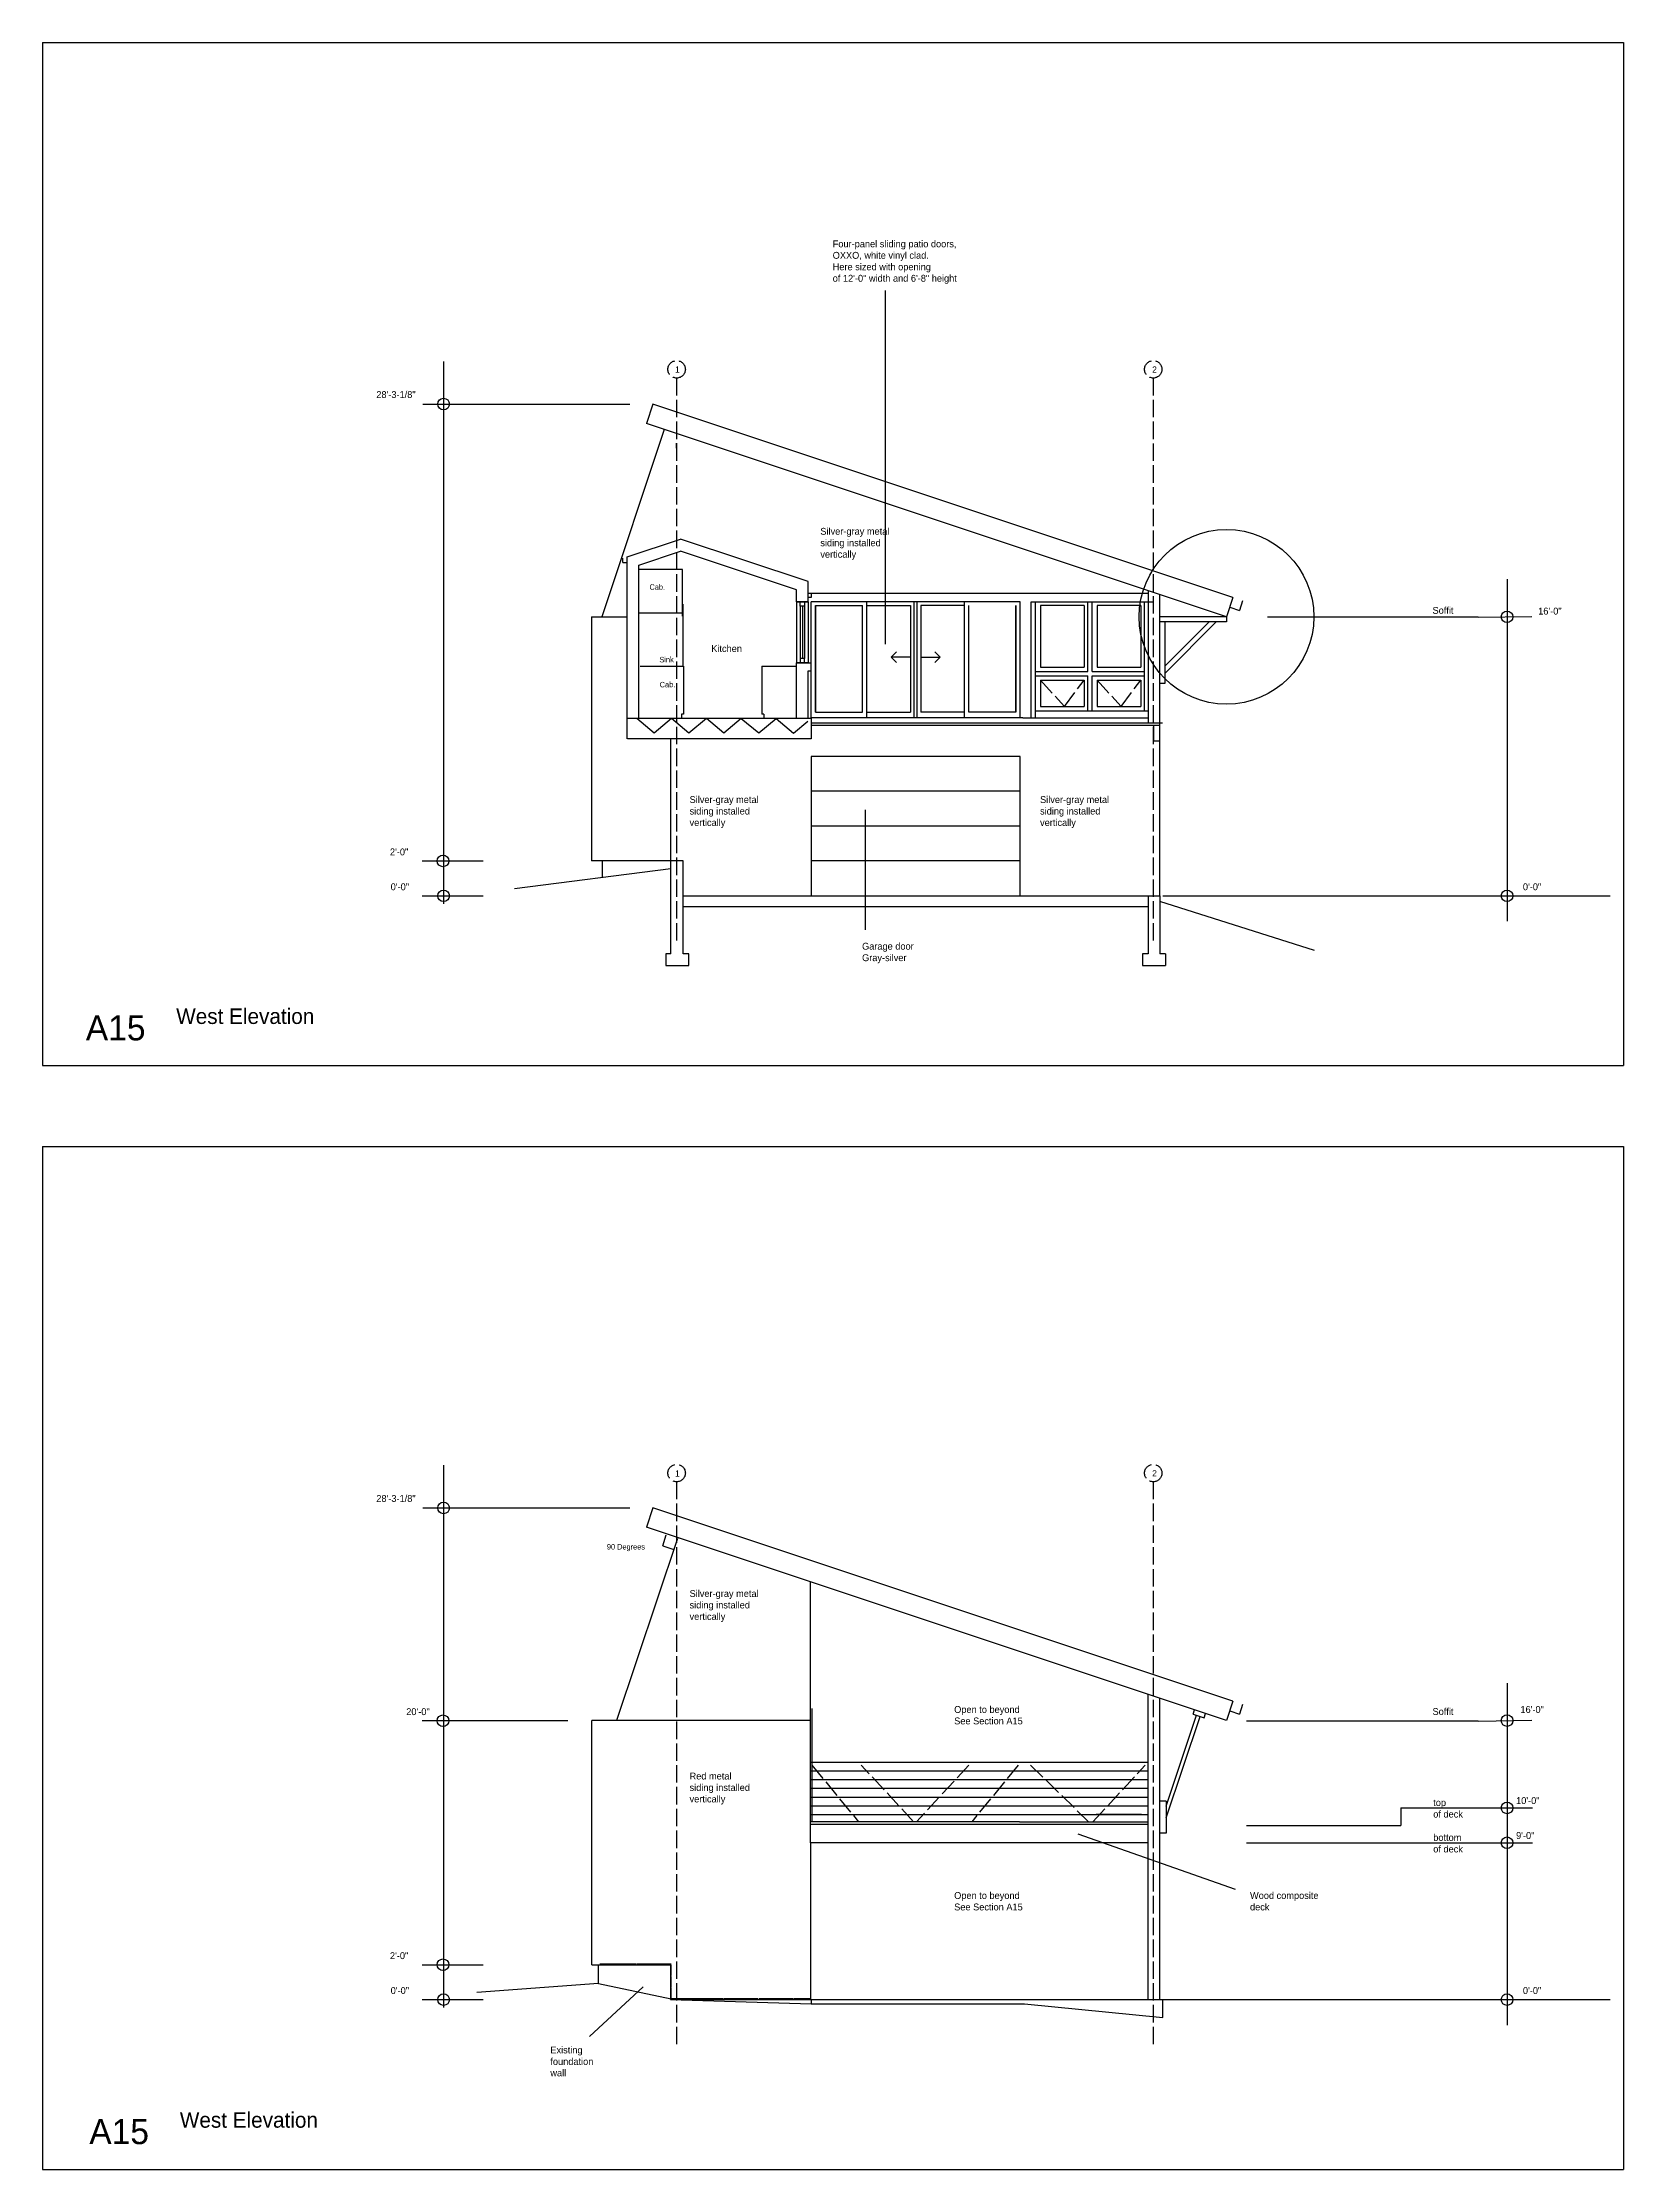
# Model space of a CAD drawing. Header units: inches. Extents: x -173 to 7884, y -3191 to 6135.
# Drawn here: x 4564 to 5652, y -1067 to 396 of the extents above; entities that cross this region are included whole.
import ezdxf

# ---------------------------------------------------------------- set-up
doc = ezdxf.new("R2010")
doc.units = ezdxf.units.IN
doc.header["$MEASUREMENT"] = 0
doc.linetypes.add('ACAD_ISO02W100', pattern=[15, 12, -3])
for name, color, linetype in [('blocks', 251, 'Continuous'), ('const', 7, 'Continuous'), ('e1', 7, 'Continuous'), ('e2', 251, 'Continuous'), ('glassSwing', 172, 'ACAD_ISO02W100'), ('grid', 252, 'ACAD_ISO02W100'), ('millwork', 253, 'Continuous'), ('soffit', 253, 'ACAD_ISO02W100'), ('walls', 7, 'Continuous')]:
    doc.layers.add(name, color=color, linetype=linetype)

msp = doc.modelspace()

# ---------------------------------------------------------------- linework, layer by layer
for p, q in [((4564.2, 396.2), (4564.2, -307.8)), ((4564.2, 396.2), (5652.2, 396.2)), ((5652.2, 396.2), (5652.2, -307.8)), ((5005.1, -167), (4996.6, -167)), ((4564.2, -307.8), (5652.2, -307.8)), ((4564.2, -363.4), (4564.2, -1067.4)), ((4564.2, -363.4), (5652.2, -363.4)), ((5652.2, -363.4), (5652.2, -1067.4)), ((4564.2, -1067.4), (5652.2, -1067.4))]:
    msp.add_line(p, q)
at = {"layer": 'blocks'}
for p, q in [((4972.8, -926), (4947.8, -926)), ((4996.8, -926), (4973.3, -926)), ((4996.8, -934), (4996.8, -926.5)), ((4996.8, -942), (4996.8, -934.5)), ((4996.8, -950), (4996.8, -942.5)), ((5032.8, -950), (4996.8, -950)), ((5056.8, -950), (5033.3, -950)), ((5080.8, -950), (5057.3, -950)), ((5092.8, -950), (5081.3, -950))]:
    msp.add_line(p, q, dxfattribs=at)
at = {"layer": 'e1'}
for p, q in [((4984.2, 147.4), (4979.8, 134.1)), ((4963.6, 38.3), (4963.6, 41.3)), ((4963.6, 38.3), (4966.6, 38.3)), ((5004.6, 33.5), (4974.6, 33.5)), ((5004.6, 3.5), (5004.6, 33.5)), ((5091.2, 17), (5091.2, 25.2)), ((5093.1, 17), (5093.1, 14.2)), ((5004.6, 3.5), (4974.6, 3.5)), ((5004.6, 5.5), (5004.6, 3.5)), ((5083.2, 11.4), (5091.2, 11.4)), ((5091.2, 11.4), (5083.2, 11.4)), ((5085.7, 8.4), (5085.7, 11.4)), ((5088.7, 8.4), (5085.7, 8.4)), ((5087.2, 8.4), (5087.2, -27.6)), ((5088.7, 11.4), (5088.7, 8.4)), ((5093.1, 14.2), (5091.2, 14.2)), ((5383.4, 14.3), (5379, 1)), ((5390.1, 12.1), (5387.9, 5.4)), ((5088.7, -27.6), (5085.7, -27.6)), ((5085.7, -27.6), (5085.7, -30.6)), ((5088.7, -30.6), (5088.7, -27.6)), ((4975.4, -33), (5005.4, -33)), ((5005.4, -33), (5005.4, -66)), ((5059.2, -33), (5083.2, -33)), ((5059.2, -33), (5059.2, -66)), ((5083.2, -30.6), (5091.2, -30.6)), ((5091.2, -30.6), (5083.2, -30.6)), ((5091.2, -30.6), (5093.1, -30.6)), ((5091.2, -36.1), (5093.1, -36.1)), ((5005.4, -66), (5003.9, -66)), ((5003.9, -66), (5003.9, -69)), ((5060.7, -66), (5059.2, -66)), ((5060.7, -66), (5060.7, -69)), ((5093.1, -69), (5093.1, -83)), ((5093.1, -72), (5333, -72)), ((5333, -72), (5333, -84.5)), ((5093.1, -73.5), (5333, -73.5)), ((5329, -84.5), (5329, -73.5)), ((4984.2, -612.2), (4979.8, -625.5)), ((5001.1, -633.2), (4959.3, -758.5)), ((5092.8, -842.6), (5092.8, -663.1)), ((5383.4, -745.2), (5379, -758.5)), ((5390.1, -747.5), (5387.9, -754.1)), ((4942.3, -926.5), (4996.3, -926.5)), ((4996.3, -926.5), (4996.3, -950.5)), ((4946.8, -939.5), (4996.8, -950)), ((4996.3, -950.5), (5093.1, -953.5)), ((5093.1, -953.5), (5240, -953.5)), ((5240, -953.5), (5335.1, -962.9))]:
    msp.add_line(p, q, dxfattribs=at)
at = {"layer": 'e2'}
for p, q in [((5144.1, 225.5), (5144.1, -17.8)), ((4840.2, 176.7), (4840.2, -196.5)), ((4825.9, 147.4), (4968.5, 147.4)), ((4992.1, 130), (4949.1, 1)), ((5000.6, 117), (5000.6, 120.5)), ((5000.6, 120.5), (5000.6, 117)), ((5325.6, 17), (5091.2, 17)), ((5325.1, 19), (5325.1, -72)), ((5333.1, -72), (5333.1, 16.3)), ((5572.1, 26.8), (5572.1, -208.4)), ((4942.1, 1), (4966.6, 1)), ((4942.1, 1), (4942.1, -167)), ((5004.6, 1.5), (5004.6, 3.5)), ((5005.1, -33), (5005.1, 9.7)), ((5005.1, -33), (5005.1, 3.5)), ((5083.2, 11.4), (5083.2, -30.6)), ((5085.7, 8.4), (5085.7, -27.6)), ((5088.7, 8.4), (5088.7, -27.6)), ((5091.2, 11.4), (5091.2, -30.6)), ((5237.1, 11.4), (5093.1, 11.4)), ((5093.1, -68.6), (5093.1, 11.4)), ((5096.2, -64.6), (5096.2, 8.9)), ((5096.2, 8.9), (5096.2, -64.6)), ((5096.2, 8.9), (5128.4, 8.9)), ((5128.4, -64.6), (5128.4, 8.9)), ((5131.4, -68.6), (5131.4, 11.4)), ((5131.4, 8.9), (5161.6, 8.9)), ((5161.6, 8.9), (5161.6, -64.6)), ((5164.1, -68.6), (5164.1, 11.4)), ((5166.1, -68.6), (5166.1, 11.4)), ((5168.6, 8.9), (5168.6, -64.6)), ((5198.7, 8.9), (5168.6, 8.9)), ((5198.7, -68.6), (5198.7, 11.4)), ((5201.7, -64.6), (5201.7, 8.9)), ((5234, -64.6), (5234, 8.9)), ((5234, 8.9), (5234, -64.6)), ((5237.1, -68.6), (5237.1, 11.4)), ((5244.6, 11.4), (5328.4, 11.4)), ((5244.6, -68.6), (5244.6, 11.4)), ((5247.6, -68.6), (5247.6, 11.4)), ((5250.2, 11.4), (5325.4, 11.4)), ((5250.9, 8.9), (5250.9, -33.6)), ((5281.1, 8.9), (5250.9, 8.9)), ((5281.1, 8.9), (5281.1, -33.6)), ((5283.6, -36.6), (5283.6, 11.2)), ((5286.6, -36.6), (5286.6, 11.2)), ((5320.1, 8.9), (5289.9, 8.9)), ((5289.9, 8.9), (5289.9, -33.6)), ((5320.1, 8.9), (5320.1, -33.6)), ((5322.6, -63.6), (5322.6, 11.4)), ((5379, 1), (5333.1, 1)), ((5552.1, 0.7), (5407.2, 0.7)), ((5552.1, 0.7), (5589.2, 1.3)), ((5379, -2.5), (5333.1, -2.5)), ((5148.2, -26.8), (5151.9, -23.1)), ((5161.6, -26.8), (5148.2, -26.8)), ((5148.2, -26.8), (5151.9, -30.5)), ((5168.6, -26.8), (5182, -26.8)), ((5182, -26.8), (5178.3, -23.1)), ((5182, -26.8), (5178.3, -30.5)), ((5247.6, -36.6), (5283.6, -36.6)), ((5247.6, -39.6), (5283.6, -39.6)), ((5250.9, -33.6), (5281.1, -33.6)), ((5250.9, -42.6), (5281.1, -42.6)), ((5250.9, -42.6), (5250.9, -60.6)), ((5281.1, -42.6), (5281.1, -60.6)), ((5283.6, -63.6), (5283.6, -39.6)), ((5286.6, -36.6), (5322.6, -36.6)), ((5286.6, -63.6), (5286.6, -39.6)), ((5286.6, -39.6), (5322.6, -39.6)), ((5289.9, -33.6), (5320.1, -33.6)), ((5289.9, -42.6), (5289.9, -60.6)), ((5289.9, -42.6), (5320.1, -42.6)), ((5320.1, -42.6), (5320.1, -60.6)), ((4985.1, -79), (4973.1, -69)), ((4997.1, -69), (4985.1, -79)), ((5009.1, -79), (4997.1, -69)), ((5021.1, -69), (5009.1, -79)), ((5033.1, -79), (5021.1, -69)), ((5045.1, -69), (5033.1, -79)), ((5057.1, -79), (5045.1, -69.2)), ((5069.1, -69.2), (5057.1, -79)), ((5081.1, -79.2), (5069.1, -69.2)), ((5090.9, -71.1), (5081.1, -79.2)), ((5238.8, -68.6), (5093.1, -68.6)), ((5096.2, -64.6), (5128.4, -64.6)), ((5131.4, -64.6), (5161.6, -64.6)), ((5198.7, -64.6), (5168.6, -64.6)), ((5234, -64.6), (5201.7, -64.6)), ((5238.8, -68.6), (5324.8, -68.6)), ((5247.6, -63.6), (5325.1, -63.6)), ((5250.9, -60.6), (5281.1, -60.6)), ((5289.9, -60.6), (5320.1, -60.6)), ((5333, -72), (5335, -72)), ((4996.6, -167), (4996.6, -83)), ((5333.1, -191), (5333.1, -78)), ((5237.1, -95), (5093.1, -95)), ((5237.1, -191), (5237.1, -95)), ((5237.1, -119), (5093.1, -119)), ((5237.1, -143), (5093.1, -143)), ((5130.3, -131.9), (5130.3, -214.5)), ((4825.5, -167), (4867.4, -167)), ((4996.6, -167), (4942.1, -167)), ((4949.3, -167), (4949.3, -178.5)), ((5237.1, -167), (5093.1, -167)), ((4825.5, -191), (4867.4, -191)), ((5335.1, -191), (5643, -191)), ((5557.4, -191), (5599.3, -191)), ((4840.2, -582.8), (4840.2, -956)), ((4825.9, -612.2), (4968.5, -612.2)), ((4991, -638.2), (4993.5, -630.7)), ((4991, -638.2), (4998.6, -640.8)), ((5572.1, -732.8), (5572.1, -968)), ((4825.5, -758.5), (4925.8, -758.5)), ((5093.7, -750.1), (5093.7, -828.1)), ((5337.5, -817.5), (5358.4, -754.8)), ((5337.5, -825.4), (5360.8, -755.6)), ((5356, -754), (5357, -751.2)), ((5356, -754), (5363.6, -756.6)), ((5363.6, -756.6), (5364.6, -753.7)), ((5552.1, -758.9), (5392.8, -758.9)), ((5552.1, -758.9), (5589.2, -758.2)), ((5092.8, -787.1), (5325.1, -787.1)), ((5092.8, -793.1), (5325.1, -793.1)), ((5092.8, -799.1), (5325.1, -799.1)), ((5092.8, -805.1), (5325.1, -805.1)), ((5092.8, -811.1), (5325.1, -811.1)), ((5092.8, -817.1), (5325.1, -817.1)), ((5499.1, -818.6), (5589.6, -818.6)), ((5499.1, -818.6), (5499.1, -830.6)), ((5092.8, -823.1), (5325.1, -823.1)), ((5236.6, -828.1), (5092.8, -828.1)), ((5236.6, -828.1), (5325.1, -828.1)), ((5320.6, -823.2), (5289.3, -823.2)), ((5392.8, -830.6), (5499.1, -830.6)), ((5385.1, -874.7), (5277, -836.6)), ((5392.8, -842.6), (5589.6, -842.6)), ((4825.5, -926.5), (4867.4, -926.5)), ((4825.5, -950.5), (4867.4, -950.5)), ((4940.7, -976), (4977.5, -941.7)), ((5093.1, -950.5), (5093.1, -953.5)), ((5335.1, -950.5), (5643, -950.5)), ((5557.4, -950.5), (5599.3, -950.5))]:
    msp.add_line(p, q, dxfattribs=at)
for centre, radius in [((4840.2, 147.4), 4), ((5379, 1), 60.1), ((5572.1, 1), 4), ((4839.8, -167), 4), ((4840.2, -191), 4), ((5572.1, -191), 4), ((4840.2, -612.2), 4), ((4839.8, -758.6), 4), ((5572.1, -758.5), 4), ((5572.1, -818.6), 4), ((5572.1, -842.6), 4), ((4839.8, -926.5), 4), ((4840.2, -950.5), 4), ((5572.1, -950.5), 4)]:
    msp.add_circle(centre, radius, dxfattribs=at)
at = {"layer": 'glassSwing'}
for p, q in [((5093.7, -789.1), (5125.7, -828.1)), ((5163.7, -828.1), (5127.7, -789.1)), ((5201.7, -789.1), (5165.7, -828.1)), ((5235.7, -789.1), (5203.7, -828.1)), ((5244.1, -789.1), (5284.1, -828.1)), ((5287.1, -828.1), (5323.1, -789.1))]:
    msp.add_line(p, q, dxfattribs=at)
at = {"layer": 'grid'}
for p, q in [((5000.6, 165.3), (5000.6, -223.6)), ((5328.6, 165.3), (5328.6, -223.6)), ((5000.6, -594.2), (5000.6, -983.2)), ((5328.6, -594.2), (5328.6, -983.2))]:
    msp.add_line(p, q, dxfattribs=at)
for centre in [(5000.6, 171.3), (5328.6, 171.3), (5000.6, -588.2), (5328.6, -588.2)]:
    msp.add_circle(centre, 6, dxfattribs=at)
at = {"layer": 'millwork'}
for p, q in [((5379, 1), (5379, -2.5)), ((5336.6, -2.5), (5336.6, -44.9)), ((5372, -2.5), (5336.6, -37.9)), ((5367.1, -2.5), (5336.6, -33)), ((5336.6, -44.9), (5333.1, -44.9)), ((5093.1, -95), (5093.1, -191)), ((5337.5, -814), (5333.1, -814)), ((5337.5, -814), (5337.5, -835.9)), ((5337.5, -835.9), (5333.1, -835.9))]:
    msp.add_line(p, q, dxfattribs=at)
at = {"layer": 'soffit'}
for p, q in [((5250.9, -42.6), (5267.5, -60.6)), ((5267.5, -60.6), (5281.1, -42.6)), ((5289.9, -42.6), (5306.5, -60.6)), ((5306.5, -60.6), (5320.1, -42.6))]:
    msp.add_line(p, q, dxfattribs=at)
at = {"layer": 'walls'}
for p, q in [((5383.4, 14.3), (4984.2, 147.4)), ((5379, 1), (4979.8, 134.1)), ((4966.6, 42.3), (5003.2, 54.5)), ((4974.6, 36.6), (5003.2, 46.1)), ((5091.2, 25.2), (5003.2, 54.5)), ((5083.2, 19.5), (5003.2, 46.1)), ((4966.6, -83), (4966.6, 42.3)), ((4974.6, -69), (4974.6, 36.6)), ((5083.2, 11.4), (5083.2, 19.5)), ((5091.2, 11.4), (5091.2, 17)), ((5381.2, 7.7), (5387.9, 5.4)), ((5083.2, -69), (5083.2, -30.6)), ((5091.2, -69), (5091.2, -36.1)), ((5093.1, -36.1), (5093.1, -30.6)), ((5093.1, -69), (4966.8, -69)), ((5093.1, -83), (4966.8, -83)), ((5333, -84.5), (5329, -84.5)), ((4996.6, -172.5), (4889.1, -186.1)), ((4996.6, -172.5), (4996.6, -167)), ((4996.6, -231), (4996.6, -172.5)), ((5005.1, -231), (5005.1, -167)), ((5005.1, -191), (5333.1, -191)), ((5325.1, -198.5), (5005.1, -198.5)), ((5325.1, -191), (5325.1, -231)), ((5333.1, -191), (5333.1, -210.5)), ((5333.1, -193.8), (5333.1, -231)), ((5439.6, -228.5), (5333.1, -195)), ((4996.6, -231), (4993.1, -231)), ((4993.1, -231), (4993.1, -239)), ((5009.1, -231), (5005.1, -231)), ((5009.1, -239), (5009.1, -231)), ((5325.1, -231), (5321.1, -231)), ((5321.1, -231), (5321.1, -239)), ((5337.1, -231), (5333.1, -231)), ((5337.1, -231), (5337.1, -239)), ((4993.1, -239), (5009.1, -239)), ((5321.1, -239), (5337.1, -239)), ((5333.1, -239), (5337.1, -239)), ((5383.4, -745.2), (4984.2, -612.2)), ((5379, -758.5), (4979.8, -625.5)), ((5325.1, -950.6), (5325.1, -740.6)), ((5333.1, -950.5), (5333.1, -743.2)), ((4942.3, -926.5), (4942.3, -758.5)), ((5092.8, -758.5), (4942.3, -758.5)), ((5381.2, -751.9), (5387.9, -754.1)), ((5325.1, -830.1), (5092.8, -830.1)), ((5325.1, -842.6), (5092.8, -842.6)), ((5092.8, -842.6), (5092.8, -950.5)), ((4946.8, -939.5), (4946.8, -926.5)), ((4946.8, -939.5), (4863.1, -945.7)), ((4996.3, -950.5), (5335.1, -950.5)), ((5335.1, -962.9), (5335.1, -950.5))]:
    msp.add_line(p, q, dxfattribs=at)

# ---------------------------------------------------------------- texts
at = {"layer": 'const', "attachment_point": 1}
for s, insert, char_height, width in [('Four-panel sliding patio doors,^JOXXO, white vinyl clad.^JHere sized with opening^Jof 12\'-0" width and 6\'-8" height', (5108, 260), 4.7359, 1805.775), ('1', (4999.5, 173.3), 4.26, 1625.197), ('2', (5327.9, 173.3), 4.26, 1625.197), ('28\'-3-1/8"', (4793.9, 156.3), 4.74, 1805.775), ('Silver-gray metal^Jsiding installed^Jvertically', (5099.5, 62.2), 4.736, 1805.775), ('Cab.', (4981.9, 23.4), 3.79, 1444.62), ('Soffit', (5520.8, 7.8), 4.74, 1805.775), ('16\'-0"', (5593.5, 7.3), 4.74, 1805.775), ('Kitchen', (5024.4, -18.5), 4.74, 1805.775), ('Silver-gray metal^Jsiding installed^Jvertically', (5009.5, -122.4), 4.736, 1805.775), ('Silver-gray metal^Jsiding installed^Jvertically', (5250.7, -122.4), 4.736, 1805.775), ('2\'-0"', (4803.3, -158.4), 4.74, 1805.775), ('0\'-0"', (4803.8, -182.4), 4.74, 1805.775), ('0\'-0"', (5583, -182.4), 4.74, 1805.775), ('Garage door^JGray-silver', (5128.2, -223.3), 4.736, 1805.775), ('A15', (4594, -273.2), 17.26, 6582.049), ('West Elevation', (4656.2, -268.5), 10.656, 4062.993), ('1', (4999.5, -586.3), 4.26, 1625.197), ('2', (5327.9, -586.2), 4.26, 1625.197), ('28\'-3-1/8"', (4793.9, -603.3), 4.74, 1805.775), ('90 Degrees', (4952.6, -637), 3.79, 1444.62), ('Silver-gray metal^Jsiding installed^Jvertically', (5009.5, -668.7), 4.736, 1805.775), ('20\'-0"', (4814.5, -750), 4.74, 1805.775), ('Open to beyond^JSee Section A15', (5191.6, -748.5), 4.736, 1805.775), ('Soffit', (5520.8, -749.9), 4.74, 1805.775), ('16\'-0"', (5581.3, -748.5), 4.74, 1805.775), ('Red metal^Jsiding installed^Jvertically', (5009.5, -794.3), 4.736, 1805.775), ('top^Jof deck', (5521.3, -812.6), 4.736, 1805.775), ('10\'-0"', (5578.3, -811.2), 4.74, 1805.775), ('bottom^Jof deck', (5521.3, -836.6), 4.736, 1805.775), ('9\'-0"', (5578.3, -835.2), 4.74, 1805.775), ('Open to beyond^JSee Section A15', (5191.6, -876.5), 4.736, 1805.775), ('Wood composite^Jdeck', (5395.2, -876.5), 4.736, 1805.775), ('2\'-0"', (4803.3, -917.9), 4.74, 1805.775), ('0\'-0"', (4803.8, -941.9), 4.74, 1805.775), ('0\'-0"', (5583, -941.9), 4.74, 1805.775), ('Existing^Jfoundation^Jwall', (4913.7, -982.8), 4.736, 1805.775), ('A15', (4596.4, -1032.7), 17.26, 6582.049), ('West Elevation', (4658.7, -1028), 10.656, 4062.993)]:
    msp.add_mtext(s, dxfattribs=dict(at, insert=insert, char_height=char_height, width=width))
at = {"layer": 'const', "char_height": 3.79, "width": 1444.62, "attachment_point": 1, "rotation": 0.918}
for s, insert in [('Sink', (4988.7, -26.6)), ('Cab.', (4988.9, -43.8))]:
    msp.add_mtext(s, dxfattribs=dict(at, insert=insert))

doc.saveas('drawing.dxf')
